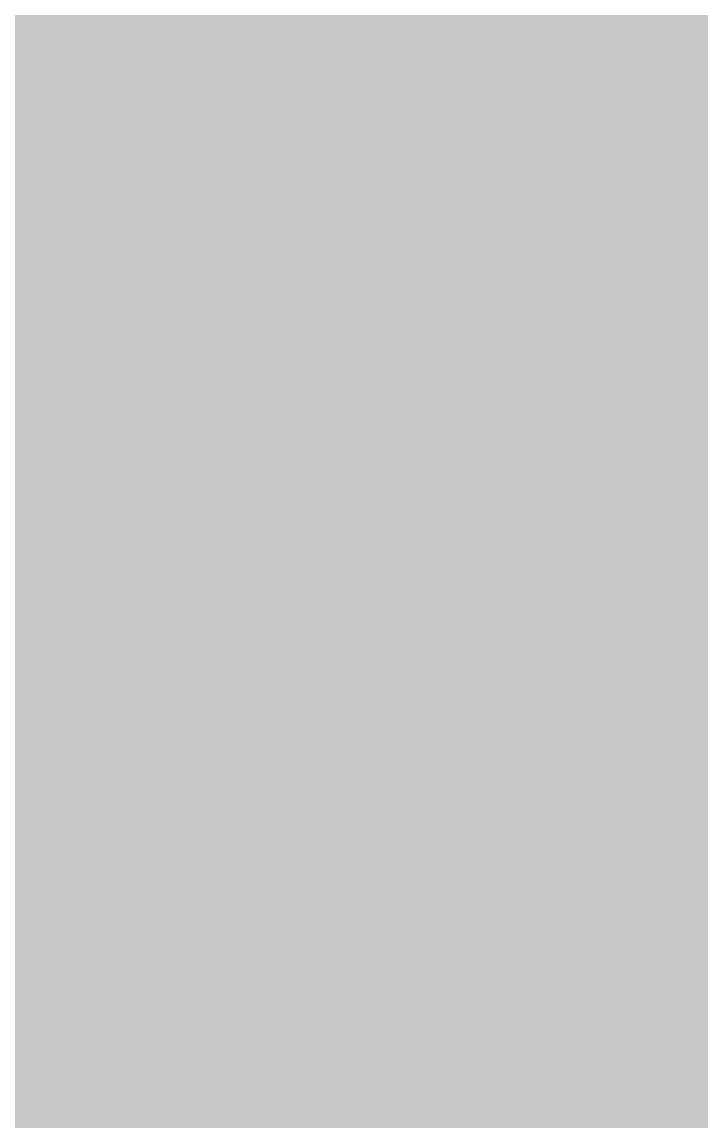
# Model space of a CAD drawing. Header units: metres. Extents: x -208 to 1512, y -277 to 123.
# Drawn here: x 840.901 to 841.455, y -22.908 to -22.012 of the extents above; entities that cross this region are included whole.
import ezdxf

# ---------------------------------------------------------------- set-up
doc = ezdxf.new("R2010")
doc.units = ezdxf.units.M
doc.header["$MEASUREMENT"] = 0
doc.layers.add('330 Dachaufbau', color=7, linetype='Continuous')
doc.layers.add('918 Lageplan Beschriftung.x', color=7, linetype='Continuous')

# ---------------------------------------------------------------- blocks, each defined once
blk = doc.blocks.new('Dachfläche_46_5', base_point=(844.18788, -21.27982))
at = {"layer": '330 Dachaufbau', "linetype": 'Continuous', "lineweight": 0, "true_color": 0x000000}
h = blk.add_hatch(color=18, dxfattribs=at)
h.paths.add_polyline_path([(844.17479, -24.33504), (844.18788, -21.27982), (837.57817, -21.27982), (837.57817, -21.295), (840.73231, -21.295), (840.73231, -24.33504)])
h.paths.add_polyline_path([(841.49416, -23.72517), (841.49416, -22.11982), (843.15416, -22.11982), (843.15416, -23.72517)], flags=0)

msp = doc.modelspace()

# ---------------------------------------------------------------- block references
at = {"layer": '330 Dachaufbau', "color": 7, "linetype": 'Continuous', "lineweight": 18}
msp.add_blockref('Dachfläche_46_5', (844.18788, -21.27982), dxfattribs=at)

# ---------------------------------------------------------------- next in the draw order: hatches: boundary and pattern name
at = {"layer": '918 Lageplan Beschriftung.x', "linetype": 'Continuous', "lineweight": 0, "true_color": 0x3f0000}
msp.add_hatch(color=18, dxfattribs=at).paths.add_polyline_path([(825.31141, -21.295), (830.69231, -21.295), (830.69231, -22.49), (837.59231, -22.49), (837.59231, -21.295), (844.15029, -21.295), (844.11221, -30.18), (837.77231, -30.18), (837.77231, -31.08), (834.92231, -31.08), (834.92231, -31.58), (825.32423, -31.58)])

doc.saveas('drawing.dxf')
